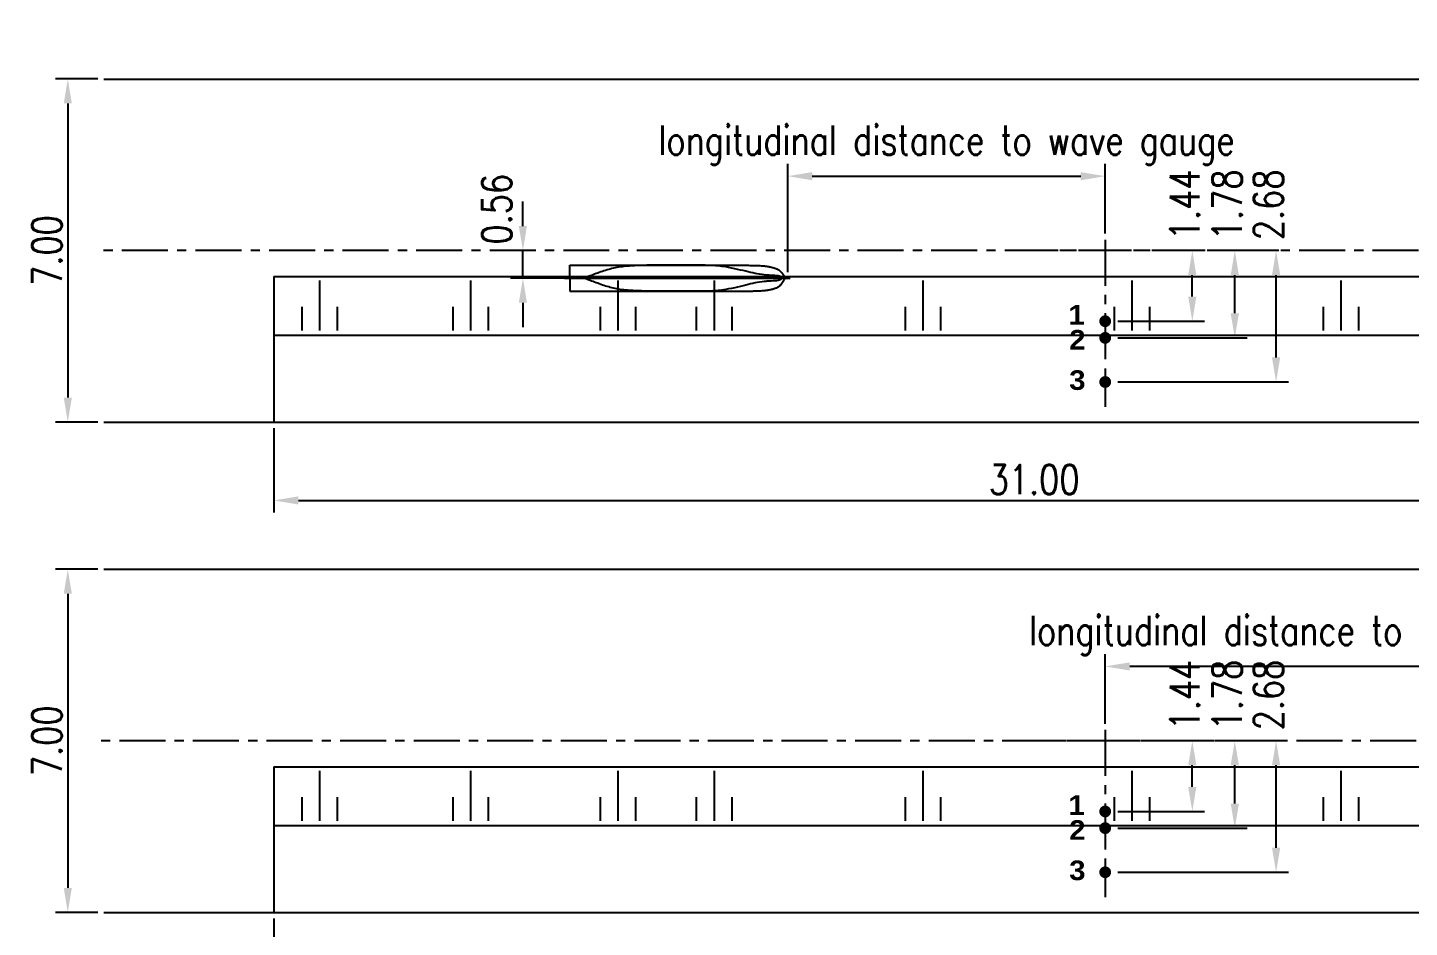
# Model space of a CAD drawing. Header units: feet. Extents: x -2770 to 993, y -1321 to 1674.
# Drawn here: x -1824 to -415, y 756 to 1674 of the extents above; entities that cross this region are included whole.
import ezdxf

# ---------------------------------------------------------------- set-up
doc = ezdxf.new("R2010")
doc.units = ezdxf.units.FT
doc.header["$LTSCALE"] = 37.5
doc.header["$MEASUREMENT"] = 0
doc.header["$PDMODE"] = 1
doc.linetypes.add('CENTER', pattern=[2, 1.25, -0.25, 0.25, -0.25])
doc.layers.get('Defpoints').update_dxf_attribs({"linetype": 'CONTINUOUS'})
for name, color, linetype in [('18VL', 1, 'CONTINUOUS'), ('25AS', 6, 'CENTER'), ('35VL', 8, 'CONTINUOUS'), ('ARSEER', 2, 'CONTINUOUS'), ('Center', 7, 'CONTINUOUS'), ('golvenmeters', 82, 'CONTINUOUS'), ('Knuckle_lines', 7, 'CONTINUOUS'), ('MAAT', 6, 'CONTINUOUS'), ('TEXT25', 6, 'CONTINUOUS'), ('waterlines', 7, 'CONTINUOUS')]:
    doc.layers.add(name, color=color, linetype=linetype)
doc.styles.add('ROMANS', font='romans', dxfattribs={"width": 0.8})
doc.styles.add('SANSSERIFBOLD', font='sasb____.pfb', dxfattribs={"width": 1.07, "height": 2.2})
doc.dimstyles.get("Standard").update_dxf_attribs({"dimtxt": 3, "dimasz": 2.5, "dimexe": 1.25, "dimexo": 0.625, "dimtad": 1, "dimdec": 4, "dimdsep": 46, "dimtxsty": 'ROMANS', "dimcen": 2.5, "dimclrd": 6, "dimclre": 6, "dimclrt": 8, "dimadec": 0, "dimazin": 0, "dimtfac": 0.833333, "dimtdec": 4, "dimtmove": 2, "dimatfit": 3, "dimfxl": 0, "dimtolj": 1, "dimtzin": 0, "dimarcsym": 0})

# ---------------------------------------------------------------- blocks, each defined once
blk = doc.blocks.new('*D26')
at = {"layer": 'Defpoints', "color": 0}
for p in [(-1745.9, 1621.6), (-1782.7, 1271.6), (-1745.9, 1271.6)]:
    blk.add_point(p, dxfattribs=at)
at = {"layer": 'MAAT', "color": 6, "lineweight": -2}
for p, q in [((-1752.2, 1621.6), (-1795.2, 1621.6)), ((-1782.7, 1596.6), (-1782.7, 1296.6)), ((-1752.2, 1271.6), (-1795.2, 1271.6))]:
    blk.add_line(p, q, dxfattribs=at)
at = {"layer": 'MAAT', "color": 6}
for points in [[(-1786.8, 1596.6), (-1778.5, 1596.6), (-1782.7, 1621.6)], [(-1786.8, 1296.6), (-1778.5, 1296.6), (-1782.7, 1271.6)]]:
    blk.add_solid(points, dxfattribs=at)
at = {"layer": 'MAAT', "color": 8, "insert": (-1803.9, 1446.6), "char_height": 30, "attachment_point": 5, "rotation": 90, "style": 'ROMANS'}
blk.add_mtext('\\A1;7.00', dxfattribs=at)
blk = doc.blocks.new('*D27')
at = {"layer": 'Defpoints', "color": 0}
for p in [(-22.6, 1359.9), (-1572.6, 1271.6), (-22.6, 1191.8)]:
    blk.add_point(p, dxfattribs=at)
at = {"layer": 'MAAT', "color": 6, "lineweight": -2}
for p, q in [((-22.6, 1353.6), (-22.6, 1179.3)), ((-1572.6, 1265.3), (-1572.6, 1179.3)), ((-1547.6, 1191.8), (-47.6, 1191.8))]:
    blk.add_line(p, q, dxfattribs=at)
at = {"layer": 'MAAT', "color": 6}
for points in [[(-1547.6, 1195.9), (-1547.6, 1187.6), (-1572.6, 1191.8)], [(-47.6, 1195.9), (-47.6, 1187.6), (-22.6, 1191.8)]]:
    blk.add_solid(points, dxfattribs=at)
at = {"layer": 'MAAT', "color": 8, "insert": (-797.6, 1213), "char_height": 30, "attachment_point": 5, "style": 'ROMANS'}
blk.add_mtext('\\A1;31.00', dxfattribs=at)
blk = doc.blocks.new('*D28')
at = {"layer": 'Defpoints', "color": 0}
for p in [(-1318.7, 1446.6), (-1318.7, 1446.6), (-1267.7, 1418.4)]:
    blk.add_point(p, dxfattribs=at)
at = {"layer": 'MAAT', "color": 6, "lineweight": -2}
for p, q in [((-1318.7, 1471.6), (-1318.7, 1496.6)), ((-1325, 1446.6), (-1331.2, 1446.6)), ((-1318.7, 1418.4), (-1318.7, 1446.6)), ((-1274, 1418.4), (-1331.2, 1418.4)), ((-1318.7, 1393.4), (-1318.7, 1368.4))]:
    blk.add_line(p, q, dxfattribs=at)
at = {"layer": 'MAAT', "color": 6}
for points in [[(-1322.9, 1471.6), (-1314.6, 1471.6), (-1318.7, 1446.6)], [(-1322.9, 1393.4), (-1314.6, 1393.4), (-1318.7, 1418.4)]]:
    blk.add_solid(points, dxfattribs=at)
at = {"layer": 'MAAT', "color": 8, "insert": (-1345.4, 1488.8), "char_height": 30, "attachment_point": 5, "rotation": 90, "style": 'ROMANS'}
blk.add_mtext('\\A1;0.56', dxfattribs=at)
blk = doc.blocks.new('*D29')
at = {"layer": 'Defpoints', "color": 0}
for p in [(-636.3, 1446.6), (-636.3, 1446.6), (-718.7, 1374.6)]:
    blk.add_point(p, dxfattribs=at)
at = {"layer": 'MAAT', "color": 6, "lineweight": -2}
for p, q in [((-642.6, 1446.6), (-648.8, 1446.6)), ((-636.3, 1399.6), (-636.3, 1421.6)), ((-712.4, 1374.6), (-623.8, 1374.6))]:
    blk.add_line(p, q, dxfattribs=at)
at = {"layer": 'MAAT', "color": 6}
for points in [[(-640.5, 1421.6), (-632.2, 1421.6), (-636.3, 1446.6)], [(-640.5, 1399.6), (-632.2, 1399.6), (-636.3, 1374.6)]]:
    blk.add_solid(points, dxfattribs=at)
at = {"layer": 'MAAT', "color": 8, "insert": (-644.1, 1493.3), "char_height": 30, "attachment_point": 5, "rotation": 90, "style": 'ROMANS'}
blk.add_mtext('\\A1;1.44', dxfattribs=at)
blk = doc.blocks.new('*D30')
at = {"layer": 'Defpoints', "color": 0}
for p in [(-593, 1446.6), (-593, 1446.6), (-718.7, 1357.6)]:
    blk.add_point(p, dxfattribs=at)
at = {"layer": 'MAAT', "color": 6, "lineweight": -2}
for p, q in [((-599.2, 1446.6), (-605.5, 1446.6)), ((-593, 1382.6), (-593, 1421.6)), ((-712.4, 1357.6), (-580.5, 1357.6))]:
    blk.add_line(p, q, dxfattribs=at)
at = {"layer": 'MAAT', "color": 6}
for points in [[(-597.2, 1421.6), (-588.8, 1421.6), (-593, 1446.6)], [(-597.2, 1382.6), (-588.8, 1382.6), (-593, 1357.6)]]:
    blk.add_solid(points, dxfattribs=at)
at = {"layer": 'MAAT', "color": 8, "insert": (-600.8, 1493.3), "char_height": 30, "attachment_point": 5, "rotation": 90, "style": 'ROMANS'}
blk.add_mtext('\\A1;1.78', dxfattribs=at)
blk = doc.blocks.new('*D31')
at = {"layer": 'Defpoints', "color": 0}
for p in [(-550.9, 1446.6), (-550.9, 1446.6), (-718.7, 1312.6)]:
    blk.add_point(p, dxfattribs=at)
at = {"layer": 'MAAT', "color": 6, "lineweight": -2}
for p, q in [((-557.2, 1446.6), (-563.4, 1446.6)), ((-550.9, 1337.6), (-550.9, 1421.6)), ((-712.4, 1312.6), (-538.4, 1312.6))]:
    blk.add_line(p, q, dxfattribs=at)
at = {"layer": 'MAAT', "color": 6}
for points in [[(-555.1, 1421.6), (-546.7, 1421.6), (-550.9, 1446.6)], [(-555.1, 1337.6), (-546.7, 1337.6), (-550.9, 1312.6)]]:
    blk.add_solid(points, dxfattribs=at)
at = {"layer": 'MAAT', "color": 8, "insert": (-558.7, 1493.3), "char_height": 30, "attachment_point": 5, "rotation": 90, "style": 'ROMANS'}
blk.add_mtext('\\A1;2.68', dxfattribs=at)
blk = doc.blocks.new('*D32')
at = {"layer": 'ARSEER', "color": 6, "lineweight": -2}
for p, q in [((-1048.7, 1424.7), (-1048.7, 1535)), ((-1023.7, 1522.5), (-750.1, 1522.5)), ((-725.1, 1463.9), (-725.1, 1535))]:
    blk.add_line(p, q, dxfattribs=at)
at = {"layer": 'ARSEER', "color": 6}
for points in [[(-1023.7, 1526.6), (-1023.7, 1518.3), (-1048.7, 1522.5)], [(-750.1, 1526.6), (-750.1, 1518.3), (-725.1, 1522.5)]]:
    blk.add_solid(points, dxfattribs=at)
at = {"layer": 'Defpoints', "color": 0}
for p in [(-725.1, 1522.5), (-725.1, 1457.7), (-1048.7, 1418.4)]:
    blk.add_point(p, dxfattribs=at)
at = {"layer": 'ARSEER', "color": 7, "insert": (-886.9, 1554.1), "char_height": 30, "attachment_point": 5, "style": 'ROMANS'}
blk.add_mtext('\\A1;longitudinal distance to wave gauge', dxfattribs=at)
blk = doc.blocks.new('*D33')
at = {"layer": 'Defpoints', "color": 0}
for p in [(-1745.9, 1121.6), (-1782.7, 771.6), (-1745.9, 771.6)]:
    blk.add_point(p, dxfattribs=at)
at = {"layer": 'MAAT', "color": 6, "lineweight": -2}
for p, q in [((-1752.2, 1121.6), (-1795.2, 1121.6)), ((-1782.7, 1096.6), (-1782.7, 796.6)), ((-1752.2, 771.6), (-1795.2, 771.6))]:
    blk.add_line(p, q, dxfattribs=at)
at = {"layer": 'MAAT', "color": 6}
for points in [[(-1786.8, 1096.6), (-1778.5, 1096.6), (-1782.7, 1121.6)], [(-1786.8, 796.6), (-1778.5, 796.6), (-1782.7, 771.6)]]:
    blk.add_solid(points, dxfattribs=at)
at = {"layer": 'MAAT', "color": 8, "insert": (-1803.9, 946.6), "char_height": 30, "attachment_point": 5, "rotation": 90, "style": 'ROMANS'}
blk.add_mtext('\\A1;7.00', dxfattribs=at)
blk = doc.blocks.new('*D34')
at = {"layer": 'Defpoints', "color": 0}
for p in [(-22.6, 859.9), (-1572.6, 771.6), (-22.6, 691.8)]:
    blk.add_point(p, dxfattribs=at)
at = {"layer": 'MAAT', "color": 6, "lineweight": -2}
for p, q in [((-22.6, 853.6), (-22.6, 679.3)), ((-1572.6, 765.3), (-1572.6, 679.3)), ((-1547.6, 691.8), (-47.6, 691.8))]:
    blk.add_line(p, q, dxfattribs=at)
at = {"layer": 'MAAT', "color": 6}
for points in [[(-1547.6, 695.9), (-1547.6, 687.6), (-1572.6, 691.8)], [(-47.6, 695.9), (-47.6, 687.6), (-22.6, 691.8)]]:
    blk.add_solid(points, dxfattribs=at)
at = {"layer": 'MAAT', "color": 8, "insert": (-797.6, 713), "char_height": 30, "attachment_point": 5, "style": 'ROMANS'}
blk.add_mtext('\\A1;31.00', dxfattribs=at)
blk = doc.blocks.new('*D36')
at = {"layer": 'Defpoints', "color": 0}
for p in [(-636.3, 946.6), (-636.3, 946.6), (-718.7, 874.6)]:
    blk.add_point(p, dxfattribs=at)
at = {"layer": 'MAAT', "color": 6, "lineweight": -2}
for p, q in [((-642.6, 946.6), (-648.8, 946.6)), ((-636.3, 899.6), (-636.3, 921.6)), ((-712.4, 874.6), (-623.8, 874.6))]:
    blk.add_line(p, q, dxfattribs=at)
at = {"layer": 'MAAT', "color": 6}
for points in [[(-640.5, 921.6), (-632.2, 921.6), (-636.3, 946.6)], [(-640.5, 899.6), (-632.2, 899.6), (-636.3, 874.6)]]:
    blk.add_solid(points, dxfattribs=at)
at = {"layer": 'MAAT', "color": 8, "insert": (-644.1, 993.3), "char_height": 30, "attachment_point": 5, "rotation": 90, "style": 'ROMANS'}
blk.add_mtext('\\A1;1.44', dxfattribs=at)
blk = doc.blocks.new('*D37')
at = {"layer": 'Defpoints', "color": 0}
for p in [(-593, 946.6), (-593, 946.6), (-718.7, 857.6)]:
    blk.add_point(p, dxfattribs=at)
at = {"layer": 'MAAT', "color": 6, "lineweight": -2}
for p, q in [((-599.2, 946.6), (-605.5, 946.6)), ((-593, 882.6), (-593, 921.6)), ((-712.4, 857.6), (-580.5, 857.6))]:
    blk.add_line(p, q, dxfattribs=at)
at = {"layer": 'MAAT', "color": 6}
for points in [[(-597.2, 921.6), (-588.8, 921.6), (-593, 946.6)], [(-597.2, 882.6), (-588.8, 882.6), (-593, 857.6)]]:
    blk.add_solid(points, dxfattribs=at)
at = {"layer": 'MAAT', "color": 8, "insert": (-600.8, 993.3), "char_height": 30, "attachment_point": 5, "rotation": 90, "style": 'ROMANS'}
blk.add_mtext('\\A1;1.78', dxfattribs=at)
blk = doc.blocks.new('*D38')
at = {"layer": 'Defpoints', "color": 0}
for p in [(-550.9, 946.6), (-550.9, 946.6), (-718.7, 812.6)]:
    blk.add_point(p, dxfattribs=at)
at = {"layer": 'MAAT', "color": 6, "lineweight": -2}
for p, q in [((-557.2, 946.6), (-563.4, 946.6)), ((-550.9, 837.6), (-550.9, 921.6)), ((-712.4, 812.6), (-538.4, 812.6))]:
    blk.add_line(p, q, dxfattribs=at)
at = {"layer": 'MAAT', "color": 6}
for points in [[(-555.1, 921.6), (-546.7, 921.6), (-550.9, 946.6)], [(-555.1, 837.6), (-546.7, 837.6), (-550.9, 812.6)]]:
    blk.add_solid(points, dxfattribs=at)
at = {"layer": 'MAAT', "color": 8, "insert": (-558.7, 993.3), "char_height": 30, "attachment_point": 5, "rotation": 90, "style": 'ROMANS'}
blk.add_mtext('\\A1;2.68', dxfattribs=at)
blk = doc.blocks.new('*D39')
at = {"layer": 'ARSEER', "color": 6, "lineweight": -2}
for p, q in [((-725.1, 963.9), (-725.1, 1035)), ((-293.1, 926.3), (-293.1, 1035)), ((-318.1, 1022.5), (-700.1, 1022.5))]:
    blk.add_line(p, q, dxfattribs=at)
at = {"layer": 'ARSEER', "color": 6}
for points in [[(-700.1, 1026.6), (-700.1, 1018.3), (-725.1, 1022.5)], [(-318.1, 1026.6), (-318.1, 1018.3), (-293.1, 1022.5)]]:
    blk.add_solid(points, dxfattribs=at)
at = {"layer": 'Defpoints', "color": 0}
for p in [(-725.1, 1022.5), (-725.1, 957.7), (-293.1, 920.1)]:
    blk.add_point(p, dxfattribs=at)
at = {"layer": 'ARSEER', "color": 7, "insert": (-509.1, 1054.1), "char_height": 30, "attachment_point": 5, "style": 'ROMANS'}
blk.add_mtext('\\A1;longitudinal distance to wave gauge', dxfattribs=at)

msp = doc.modelspace()

# ---------------------------------------------------------------- linework, layer by layer
at = {"layer": '18VL'}
for p, q in [((-1525.7668, 1364.9099), (-1525.7668, 1415.9841)), ((-1371.941, 1364.9099), (-1371.941, 1415.9841)), ((-1221.7023, 1364.9099), (-1221.7023, 1415.9841)), ((-1123.5746, 1364.9099), (-1123.5746, 1415.9841)), ((-910.6066, 1364.9099), (-910.6066, 1415.9841)), ((-697.6385, 1364.9099), (-697.6385, 1415.9841)), ((-484.6704, 1364.9099), (-484.6704, 1415.9841)), ((-1543.7792, 1364.9099), (-1543.7792, 1389.1378)), ((-1507.7544, 1364.9099), (-1507.7544, 1389.1378)), ((-1389.9534, 1364.9099), (-1389.9534, 1389.1378)), ((-1353.9286, 1364.9099), (-1353.9286, 1389.1378)), ((-1239.7147, 1364.9099), (-1239.7147, 1389.1378)), ((-1203.6899, 1364.9099), (-1203.6899, 1389.1378)), ((-1141.587, 1364.9099), (-1141.587, 1389.1378)), ((-1105.5622, 1364.9099), (-1105.5622, 1389.1378)), ((-928.619, 1364.9099), (-928.619, 1389.1378)), ((-892.5942, 1364.9099), (-892.5942, 1389.1378)), ((-715.6509, 1364.9099), (-715.6509, 1389.1378)), ((-679.6261, 1364.9099), (-679.6261, 1389.1378)), ((-502.6828, 1364.9099), (-502.6828, 1389.1378)), ((-466.658, 1364.9099), (-466.658, 1389.1378)), ((-1525.7668, 864.9099), (-1525.7668, 915.9841)), ((-1371.941, 864.9099), (-1371.941, 915.9841)), ((-1221.7023, 864.9099), (-1221.7023, 915.9841)), ((-1123.5746, 864.9099), (-1123.5746, 915.9841)), ((-910.6066, 864.9099), (-910.6066, 915.9841)), ((-697.6385, 864.9099), (-697.6385, 915.9841)), ((-484.6704, 864.9099), (-484.6704, 915.9841)), ((-1543.7792, 864.9099), (-1543.7792, 889.1378)), ((-1507.7544, 864.9099), (-1507.7544, 889.1378)), ((-1389.9534, 864.9099), (-1389.9534, 889.1378)), ((-1353.9286, 864.9099), (-1353.9286, 889.1378)), ((-1239.7147, 864.9099), (-1239.7147, 889.1378)), ((-1203.6899, 864.9099), (-1203.6899, 889.1378)), ((-1141.587, 864.9099), (-1141.587, 889.1378)), ((-1105.5622, 864.9099), (-1105.5622, 889.1378)), ((-928.619, 864.9099), (-928.619, 889.1378)), ((-892.5942, 864.9099), (-892.5942, 889.1378)), ((-715.6509, 864.9099), (-715.6509, 889.1378)), ((-679.6261, 864.9099), (-679.6261, 889.1378)), ((-502.6828, 864.9099), (-502.6828, 889.1378)), ((-466.658, 864.9099), (-466.658, 889.1378))]:
    msp.add_line(p, q, dxfattribs=at)
at = {"layer": '25AS'}
for p, q in [((-725.1385, 1457.6659), (-725.1385, 1287.086)), ((194.384, 1446.5502), (-1750.2206, 1446.5502)), ((-548.197, 1446.5502), (-803.9739, 1446.5502)), ((-33.165, 946.5502), (-1750.2206, 946.5502)), ((-548.197, 946.5502), (-803.9739, 946.5502)), ((-725.1385, 957.6659), (-725.1385, 787.086))]:
    msp.add_line(p, q, dxfattribs=at)
at = {"layer": '35VL'}
for p, q in [((-1745.936, 1621.5502), (198.7045, 1621.5502)), ((-1572.6385, 1420.0502), (194.384, 1420.0502)), ((-1572.6385, 1420.0502), (-1572.6385, 1271.5502)), ((-22.6385, 1359.8502), (-1572.6385, 1359.8502)), ((-1745.936, 1271.5502), (193.8917, 1271.5502)), ((-1745.936, 1121.5502), (198.7045, 1121.5502)), ((-1572.6385, 920.0502), (-33.165, 920.0502)), ((-1572.6385, 920.0502), (-1572.6385, 771.5502)), ((-22.6385, 859.8502), (-1572.6385, 859.8502)), ((-1745.936, 771.5502), (193.8917, 771.5502))]:
    msp.add_line(p, q, dxfattribs=at)
at = {"layer": 'Center', "color": 4}
msp.add_line((-1276.3424, 1418.4152), (-1046.3962, 1418.4152), dxfattribs=at)
at = {"layer": 'golvenmeters', "linetype": 'ByBlock', "const_width": 6}
for points in [[(-722.1385, 1374.5502, 1), (-728.1385, 1374.5502, 1)], [(-722.1385, 1357.5502, 1), (-728.1385, 1357.5502, 1)], [(-722.1385, 1312.5502, 1), (-728.1385, 1312.5502, 1)], [(-722.1385, 874.5502, 1), (-728.1385, 874.5502, 1)], [(-722.1385, 857.5502, 1), (-728.1385, 857.5502, 1)], [(-722.1385, 812.5502, 1), (-728.1385, 812.5502, 1)]]:
    msp.add_lwpolyline(points, format="xyb", close=True, dxfattribs=at)
at = {"layer": 'Knuckle_lines'}
for points in [[(-1270.8675, 1431.6102), (-1270.7125, 1431.6102), (-1270.5275, 1431.6152), (-1270.2675, 1431.6152), (-1269.9375, 1431.6152), (-1269.5425, 1431.6152), (-1269.1125, 1431.6202), (-1268.6725, 1431.6202), (-1268.2325, 1431.6202), (-1267.7925, 1431.6252), (-1267.3525, 1431.6252), (-1266.9125, 1431.6252), (-1266.4725, 1431.6302), (-1266.0325, 1431.6302), (-1265.5925, 1431.6302), (-1265.1525, 1431.6302), (-1264.7125, 1431.6302), (-1264.2725, 1431.6352), (-1263.8375, 1431.6352), (-1263.3975, 1431.6352), (-1262.9575, 1431.6352), (-1262.5175, 1431.6352), (-1262.0775, 1431.6352), (-1261.6375, 1431.6402), (-1261.1975, 1431.6402), (-1260.7575, 1431.6402), (-1260.3175, 1431.6402), (-1259.8775, 1431.6402), (-1259.4375, 1431.6402), (-1258.9975, 1431.6402), (-1258.5575, 1431.6402), (-1258.1275, 1431.6452), (-1257.7275, 1431.6452), (-1257.3975, 1431.6452), (-1257.1425, 1431.6452), (-1256.9525, 1431.6452), (-1160.28, 1431.6502)], [(-1270.8675, 1418.4152), (-1270.8675, 1418.8302), (-1270.8675, 1419.3452), (-1270.8675, 1420.0402), (-1270.8675, 1420.9302), (-1270.8675, 1421.9852), (-1270.8675, 1423.0852), (-1270.8675, 1424.0902), (-1270.8675, 1424.9852), (-1270.8675, 1425.7602), (-1270.8675, 1426.4052), (-1270.8675, 1426.9102), (-1270.8675, 1427.3052), (-1270.8675, 1427.6252), (-1270.8675, 1427.8852), (-1270.8675, 1428.0802), (-1270.8675, 1428.2352), (-1270.8675, 1428.3702), (-1270.8675, 1428.4902), (-1270.8675, 1428.6102), (-1270.8675, 1428.7252), (-1270.8675, 1428.8452), (-1270.8675, 1428.9602), (-1270.8675, 1429.0752), (-1270.8675, 1429.1902), (-1270.8675, 1429.3052), (-1270.8675, 1429.4202), (-1270.8675, 1429.5302), (-1270.8675, 1429.6452), (-1270.8675, 1429.7552), (-1270.8675, 1429.8602), (-1270.8675, 1429.9652), (-1270.8675, 1430.0652), (-1270.8675, 1430.1602), (-1270.8675, 1430.2452), (-1270.8675, 1430.3252), (-1270.8675, 1430.3952), (-1270.8675, 1430.4602), (-1270.8675, 1430.5252), (-1270.8675, 1430.5852), (-1270.8675, 1430.6452), (-1270.8675, 1430.7002), (-1270.8675, 1430.7552), (-1270.8675, 1430.8102), (-1270.8675, 1430.8602), (-1270.8675, 1430.9152), (-1270.8675, 1430.9652), (-1270.8675, 1431.0102), (-1270.8675, 1431.0702), (-1270.8675, 1431.1452), (-1270.8675, 1431.2352), (-1270.8675, 1431.3252), (-1270.8675, 1431.4102), (-1270.8675, 1431.4852), (-1270.8675, 1431.5402), (-1270.8675, 1431.5752), (-1270.8675, 1431.5952), (-1270.8675, 1431.6052), (-1270.8675, 1431.6102)], [(-1163.0225, 1431.6502), (-1162.1325, 1431.6502), (-1161.0275, 1431.6502), (-1159.5325, 1431.6502), (-1157.6075, 1431.6502), (-1155.2875, 1431.6502), (-1152.7575, 1431.6502), (-1150.1975, 1431.6502), (-1147.6325, 1431.6502), (-1145.0675, 1431.6502), (-1142.5025, 1431.6502), (-1139.9425, 1431.6502), (-1137.3775, 1431.6502), (-1134.8175, 1431.6502), (-1132.2525, 1431.6502), (-1129.6875, 1431.6502), (-1127.1225, 1431.6502), (-1124.5575, 1431.6502), (-1121.9925, 1431.6502), (-1119.4275, 1431.6502), (-1116.8625, 1431.6502), (-1114.3025, 1431.6502), (-1111.7375, 1431.6502), (-1109.1725, 1431.6502), (-1106.6075, 1431.6502), (-1104.0425, 1431.6502), (-1101.4825, 1431.6502), (-1098.9375, 1431.6452), (-1096.4925, 1431.6302), (-1094.2525, 1431.6152), (-1092.2225, 1431.5902), (-1090.4025, 1431.5702), (-1088.8025, 1431.5452), (-1087.3925, 1431.5252), (-1086.0925, 1431.5002), (-1084.8125, 1431.4802), (-1083.5275, 1431.4552), (-1082.2475, 1431.4302), (-1080.9625, 1431.4002), (-1079.6825, 1431.3652), (-1078.3975, 1431.3202), (-1077.1175, 1431.2602), (-1075.8375, 1431.1852), (-1074.5675, 1431.0952), (-1073.4125, 1430.9952), (-1072.4475, 1430.9002), (-1071.7025, 1430.8152), (-1071.1525, 1430.7502), (-1070.7075, 1430.6902)], [(-1070.7075, 1430.6902), (-1070.4825, 1430.6602), (-1070.2025, 1430.6252), (-1069.8275, 1430.5702), (-1069.3425, 1430.5002), (-1068.7725, 1430.4052), (-1068.1325, 1430.2952), (-1067.4675, 1430.1702), (-1066.8725, 1430.0502), (-1066.3975, 1429.9502), (-1065.8825, 1429.8302), (-1065.1825, 1429.6552), (-1064.4225, 1429.4602), (-1063.7575, 1429.2752), (-1063.1575, 1429.1002), (-1062.5575, 1428.9152), (-1061.9575, 1428.7252), (-1061.3625, 1428.5202), (-1060.7725, 1428.3102), (-1060.1875, 1428.0802), (-1059.6075, 1427.8352), (-1059.0425, 1427.5602), (-1058.4975, 1427.2552), (-1057.9725, 1426.9102), (-1057.4625, 1426.5402), (-1056.9775, 1426.1452), (-1056.5025, 1425.7252), (-1056.0525, 1425.2902), (-1055.6275, 1424.8352), (-1055.2225, 1424.3552), (-1054.8325, 1423.8602), (-1054.4475, 1423.3652), (-1054.0725, 1422.8652), (-1053.7025, 1422.3552), (-1053.3525, 1421.8352), (-1053.0125, 1421.3052), (-1052.6925, 1420.7602), (-1052.4025, 1420.2152), (-1052.1675, 1419.7052), (-1052.0025, 1419.2602), (-1051.9125, 1418.9002), (-1051.8775, 1418.6302), (-1051.8725, 1418.4152)], [(-1270.8675, 1418.4152), (-1270.8675, 1418.0002), (-1270.8675, 1417.4852), (-1270.8675, 1416.7902), (-1270.8675, 1415.9002), (-1270.8675, 1414.8452), (-1270.8675, 1413.7452), (-1270.8675, 1412.7402), (-1270.8675, 1411.8452), (-1270.8675, 1411.0702), (-1270.8675, 1410.4252), (-1270.8675, 1409.9202), (-1270.8675, 1409.5252), (-1270.8675, 1409.2052), (-1270.8675, 1408.9452), (-1270.8675, 1408.7502), (-1270.8675, 1408.5952), (-1270.8675, 1408.4602), (-1270.8675, 1408.3402), (-1270.8675, 1408.2202), (-1270.8675, 1408.1052), (-1270.8675, 1407.9852), (-1270.8675, 1407.8702), (-1270.8675, 1407.7552), (-1270.8675, 1407.6402), (-1270.8675, 1407.5252), (-1270.8675, 1407.4102), (-1270.8675, 1407.3002), (-1270.8675, 1407.1852), (-1270.8675, 1407.0752), (-1270.8675, 1406.9702), (-1270.8675, 1406.8652), (-1270.8675, 1406.7652), (-1270.8675, 1406.6702), (-1270.8675, 1406.5852), (-1270.8675, 1406.5052), (-1270.8675, 1406.4352), (-1270.8675, 1406.3702), (-1270.8675, 1406.3052), (-1270.8675, 1406.2452), (-1270.8675, 1406.1852), (-1270.8675, 1406.1302), (-1270.8675, 1406.0752), (-1270.8675, 1406.0202), (-1270.8675, 1405.9702), (-1270.8675, 1405.9152), (-1270.8675, 1405.8652), (-1270.8675, 1405.8202), (-1270.8675, 1405.7602), (-1270.8675, 1405.6852), (-1270.8675, 1405.5952), (-1270.8675, 1405.5052), (-1270.8675, 1405.4202), (-1270.8675, 1405.3452), (-1270.8675, 1405.2902), (-1270.8675, 1405.2552), (-1270.8675, 1405.2352), (-1270.8675, 1405.2252), (-1270.8675, 1405.2202)], [(-1070.7075, 1406.1402), (-1070.4825, 1406.1702), (-1070.2025, 1406.2052), (-1069.8275, 1406.2602), (-1069.3425, 1406.3302), (-1068.7725, 1406.4252), (-1068.1325, 1406.5352), (-1067.4675, 1406.6602), (-1066.8725, 1406.7802), (-1066.3975, 1406.8802), (-1065.8825, 1407.0002), (-1065.1825, 1407.1752), (-1064.4225, 1407.3702), (-1063.7575, 1407.5552), (-1063.1575, 1407.7302), (-1062.5575, 1407.9152), (-1061.9575, 1408.1052), (-1061.3625, 1408.3102), (-1060.7725, 1408.5202), (-1060.1875, 1408.7502), (-1059.6075, 1408.9952), (-1059.0425, 1409.2702), (-1058.4975, 1409.5752), (-1057.9725, 1409.9202), (-1057.4625, 1410.2902), (-1056.9775, 1410.6852), (-1056.5025, 1411.1052), (-1056.0525, 1411.5402), (-1055.6275, 1411.9952), (-1055.2225, 1412.4752), (-1054.8325, 1412.9702), (-1054.4475, 1413.4652), (-1054.0725, 1413.9652), (-1053.7025, 1414.4752), (-1053.3525, 1414.9952), (-1053.0125, 1415.5252), (-1052.6925, 1416.0702), (-1052.4025, 1416.6152), (-1052.1675, 1417.1252), (-1052.0025, 1417.5702), (-1051.9125, 1417.9302), (-1051.8775, 1418.2002), (-1051.8725, 1418.4152)], [(-1270.8675, 1405.2202), (-1270.7125, 1405.2202), (-1270.5275, 1405.2152), (-1270.2675, 1405.2152), (-1269.9375, 1405.2152), (-1269.5425, 1405.2152), (-1269.1125, 1405.2102), (-1268.6725, 1405.2102), (-1268.2325, 1405.2102), (-1267.7925, 1405.2052), (-1267.3525, 1405.2052), (-1266.9125, 1405.2052), (-1266.4725, 1405.2002), (-1266.0325, 1405.2002), (-1265.5925, 1405.2002), (-1265.1525, 1405.2002), (-1264.7125, 1405.2002), (-1264.2725, 1405.1952), (-1263.8375, 1405.1952), (-1263.3975, 1405.1952), (-1262.9575, 1405.1952), (-1262.5175, 1405.1952), (-1262.0775, 1405.1952), (-1261.6375, 1405.1902), (-1261.1975, 1405.1902), (-1260.7575, 1405.1902), (-1260.3175, 1405.1902), (-1259.8775, 1405.1902), (-1259.4375, 1405.1902), (-1258.9975, 1405.1902), (-1258.5575, 1405.1902), (-1258.1275, 1405.1852), (-1257.7275, 1405.1852), (-1257.3975, 1405.1852), (-1257.1425, 1405.1852), (-1256.9525, 1405.1852), (-1160.28, 1405.1802)], [(-1163.0225, 1405.1802), (-1162.1325, 1405.1802), (-1161.0275, 1405.1802), (-1159.5325, 1405.1802), (-1157.6075, 1405.1802), (-1155.2875, 1405.1802), (-1152.7575, 1405.1802), (-1150.1975, 1405.1802), (-1147.6325, 1405.1802), (-1145.0675, 1405.1802), (-1142.5025, 1405.1802), (-1139.9425, 1405.1802), (-1137.3775, 1405.1802), (-1134.8175, 1405.1802), (-1132.2525, 1405.1802), (-1129.6875, 1405.1802), (-1127.1225, 1405.1802), (-1124.5575, 1405.1802), (-1121.9925, 1405.1802), (-1119.4275, 1405.1802), (-1116.8625, 1405.1802), (-1114.3025, 1405.1802), (-1111.7375, 1405.1802), (-1109.1725, 1405.1802), (-1106.6075, 1405.1802), (-1104.0425, 1405.1802), (-1101.4825, 1405.1802), (-1098.9375, 1405.1852), (-1096.4925, 1405.2002), (-1094.2525, 1405.2152), (-1092.2225, 1405.2402), (-1090.4025, 1405.2602), (-1088.8025, 1405.2852), (-1087.3925, 1405.3052), (-1086.0925, 1405.3302), (-1084.8125, 1405.3502), (-1083.5275, 1405.3752), (-1082.2475, 1405.4002), (-1080.9625, 1405.4302), (-1079.6825, 1405.4652), (-1078.3975, 1405.5102), (-1077.1175, 1405.5702), (-1075.8375, 1405.6452), (-1074.5675, 1405.7352), (-1073.4125, 1405.8352), (-1072.4475, 1405.9302), (-1071.7025, 1406.0152), (-1071.1525, 1406.0802), (-1070.7075, 1406.1402)]]:
    msp.add_lwpolyline(points, dxfattribs=at)
at = {"layer": 'waterlines'}
for points in [[(-1055.0125, 1418.4152), (-1055.1275, 1419.1752), (-1055.7125, 1419.8002), (-1056.5125, 1420.1802), (-1057.3425, 1420.4802), (-1058.5325, 1420.7852), (-1060.1975, 1420.9802), (-1061.9525, 1421.0852), (-1063.7075, 1421.1802), (-1065.7875, 1421.2902), (-1067.8325, 1421.4102), (-1069.7025, 1421.5452), (-1070.7075, 1421.6252), (-1070.8875, 1421.6402), (-1072.7225, 1421.8152), (-1074.9525, 1422.0752), (-1077.4925, 1422.4352), (-1079.8625, 1422.8302), (-1082.0525, 1423.2502), (-1084.4875, 1423.7602), (-1086.8375, 1424.2902), (-1089.0875, 1424.8302), (-1091.5625, 1425.4502), (-1094.1925, 1426.1052), (-1096.8925, 1426.7502), (-1099.8525, 1427.4252), (-1102.8325, 1428.0902), (-1106.0725, 1428.7752), (-1109.1975, 1429.3902), (-1111.9375, 1429.8702), (-1115.8125, 1430.4502), (-1119.6225, 1430.8952), (-1122.3275, 1431.1402), (-1125.1675, 1431.3352), (-1129.1175, 1431.5202), (-1132.9975, 1431.6252), (-1136.2475, 1431.6702), (-1139.5775, 1431.6752), (-1143.0275, 1431.6452), (-1146.2925, 1431.6202), (-1150.2025, 1431.6402), (-1153.3775, 1431.6502), (-1157.1025, 1431.6102), (-1160.3925, 1431.6102), (-1162.9075, 1431.6502), (-1163.0225, 1431.6502), (-1164.8025, 1431.6502), (-1167.3325, 1431.6502), (-1169.7425, 1431.6502), (-1170.9925, 1431.6502), (-1171.3225, 1431.6502), (-1172.8925, 1431.6502), (-1174.7125, 1431.6502), (-1176.5325, 1431.6502), (-1178.3525, 1431.6502), (-1180.1775, 1431.6502), (-1181.9925, 1431.6452), (-1183.6675, 1431.6402), (-1185.4825, 1431.6352), (-1187.3025, 1431.6252), (-1189.1275, 1431.6102), (-1190.9575, 1431.5902), (-1192.5375, 1431.5652), (-1194.3575, 1431.5352), (-1196.1775, 1431.4952), (-1197.7675, 1431.4552), (-1199.5975, 1431.4052), (-1201.4175, 1431.3402), (-1203.0875, 1431.2752), (-1204.8975, 1431.1902), (-1206.7175, 1431.0902), (-1208.5375, 1430.9852), (-1210.3575, 1430.8602), (-1212.1775, 1430.7202), (-1213.9925, 1430.5602), (-1215.8125, 1430.3752), (-1217.6275, 1430.1552), (-1219.4425, 1429.9102), (-1221.2525, 1429.6302), (-1222.8225, 1429.3602), (-1224.6475, 1428.9952), (-1226.2925, 1428.6302), (-1228.1125, 1428.1952), (-1229.6825, 1427.7902), (-1231.2175, 1427.3752), (-1232.8775, 1426.9002), (-1234.5575, 1426.3852), (-1236.1425, 1425.8752), (-1237.7075, 1425.3502), (-1239.2575, 1424.8052), (-1240.8125, 1424.2502), (-1242.4625, 1423.6452), (-1244.0375, 1423.0652), (-1245.6275, 1422.4802), (-1247.2075, 1421.8852), (-1248.7775, 1421.3052), (-1250.1725, 1420.8252), (-1250.9975, 1420.4802), (-1251.1575, 1420.4102), (-1252.2775, 1419.9902), (-1253.4775, 1419.5402), (-1254.5825, 1419.1252), (-1255.6875, 1418.7102), (-1256.5175, 1418.4152)], [(-1055.0125, 1418.4152), (-1055.1275, 1417.6552), (-1055.7125, 1417.0302), (-1056.5125, 1416.6502), (-1057.3425, 1416.3502), (-1058.5325, 1416.0452), (-1060.1975, 1415.8502), (-1061.9525, 1415.7452), (-1063.7075, 1415.6502), (-1065.7875, 1415.5402), (-1067.8325, 1415.4202), (-1069.7025, 1415.2852), (-1070.7075, 1415.2052), (-1070.8875, 1415.1902), (-1072.7225, 1415.0152), (-1074.9525, 1414.7552), (-1077.4925, 1414.3952), (-1079.8625, 1414.0002), (-1082.0525, 1413.5802), (-1084.4875, 1413.0702), (-1086.8375, 1412.5402), (-1089.0875, 1412.0002), (-1091.5625, 1411.3802), (-1094.1925, 1410.7252), (-1096.8925, 1410.0802), (-1099.8525, 1409.4052), (-1102.8325, 1408.7402), (-1106.0725, 1408.0552), (-1109.1975, 1407.4402), (-1111.9375, 1406.9602), (-1115.8125, 1406.3802), (-1119.6225, 1405.9352), (-1122.3275, 1405.6902), (-1125.1675, 1405.4952), (-1129.1175, 1405.3102), (-1132.9975, 1405.2052), (-1136.2475, 1405.1602), (-1139.5775, 1405.1552), (-1143.0275, 1405.1852), (-1146.2925, 1405.2102), (-1150.2025, 1405.1902), (-1153.3775, 1405.1802), (-1157.1025, 1405.2202), (-1160.3925, 1405.2202), (-1162.9075, 1405.1802), (-1163.0225, 1405.1802), (-1164.8025, 1405.1802), (-1167.3325, 1405.1802), (-1169.7425, 1405.1802), (-1170.9925, 1405.1802), (-1171.3225, 1405.1802), (-1172.8925, 1405.1802), (-1174.7125, 1405.1802), (-1176.5325, 1405.1802), (-1178.3525, 1405.1802), (-1180.1775, 1405.1802), (-1181.9925, 1405.1852), (-1183.6675, 1405.1902), (-1185.4825, 1405.1952), (-1187.3025, 1405.2052), (-1189.1275, 1405.2202), (-1190.9575, 1405.2402), (-1192.5375, 1405.2652), (-1194.3575, 1405.2952), (-1196.1775, 1405.3352), (-1197.7675, 1405.3752), (-1199.5975, 1405.4252), (-1201.4175, 1405.4902), (-1203.0875, 1405.5552), (-1204.8975, 1405.6402), (-1206.7175, 1405.7402), (-1208.5375, 1405.8452), (-1210.3575, 1405.9702), (-1212.1775, 1406.1102), (-1213.9925, 1406.2702), (-1215.8125, 1406.4552), (-1217.6275, 1406.6752), (-1219.4425, 1406.9202), (-1221.2525, 1407.2002), (-1222.8225, 1407.4702), (-1224.6475, 1407.8352), (-1226.2925, 1408.2002), (-1228.1125, 1408.6352), (-1229.6825, 1409.0402), (-1231.2175, 1409.4552), (-1232.8775, 1409.9302), (-1234.5575, 1410.4452), (-1236.1425, 1410.9552), (-1237.7075, 1411.4802), (-1239.2575, 1412.0252), (-1240.8125, 1412.5802), (-1242.4625, 1413.1852), (-1244.0375, 1413.7652), (-1245.6275, 1414.3502), (-1247.2075, 1414.9452), (-1248.7775, 1415.5252), (-1250.1725, 1416.0052), (-1250.9975, 1416.3502), (-1251.1575, 1416.4202), (-1252.2775, 1416.8402), (-1253.4775, 1417.2902), (-1254.5825, 1417.7052), (-1255.6875, 1418.1202), (-1256.5175, 1418.4152)]]:
    msp.add_lwpolyline(points, dxfattribs=at)

# ---------------------------------------------------------------- texts
at = {"layer": 'TEXT25', "style": 'SANSSERIFBOLD', "width": 1.07}
for s, p in [('1', (-762.5487, 1371.0687)), ('2', (-761.8048, 1345.6431)), ('3', (-761.8048, 1304.5368)), ('1', (-762.5487, 871.0687)), ('2', (-761.8048, 845.6431)), ('3', (-761.8048, 804.5368))]:
    msp.add_text(s, height=20, dxfattribs=at).set_placement(p)

# ---------------------------------------------------------------- dimensions: what is measured, and where the dimension line sits
at = {"layer": 'ARSEER', "color": 7}
for base, p1, p2, picture, middle in [((-725.1385, 1522.4793), (-1048.7462, 1418.4152), (-725.1385, 1457.6659), '*D32', (-886.9423, 1554.102)), ((-725.1385, 1022.4793), (-293.1159, 920.0502), (-725.1385, 957.6659), '*D39', (-509.1272, 1054.102))]:
    dim = msp.add_linear_dim(base=base, p1=p1, p2=p2, text='longitudinal distance to wave gauge', dimstyle='Standard', override={"dimscale": 10, "dimdec": 2, "dimlfac": 0.02, "dimzin": 0, "dimclrt": 7}, dxfattribs=at)
    dim.commit()
    dim.dimension.update_dxf_attribs({"geometry": picture, "text_midpoint": middle, "dimtype": 160})
at = {"layer": 'MAAT'}
for base, p1, p2, picture, middle in [((-1782.6707, 1271.5502), (-1745.936, 1621.5502), (-1745.936, 1271.5502), '*D26', (-1803.9207, 1446.5502)), ((-1782.6707, 771.5502), (-1745.936, 1121.5502), (-1745.936, 771.5502), '*D33', (-1803.9207, 946.5502))]:
    dim = msp.add_linear_dim(base=base, p1=p1, p2=p2, angle=270, dimstyle='Standard', override={"dimscale": 10, "dimdec": 2, "dimlfac": 0.02, "dimzin": 0}, dxfattribs=at)
    dim.commit()
    dim.dimension.update_dxf_attribs({"geometry": picture, "text_midpoint": middle})
for base, p1, p2, picture, middle in [((-1318.7172, 1446.5502), (-1267.7425, 1418.4152), (-1318.7172, 1446.5502), '*D28', (-1345.4209, 1488.7904)), ((-636.3474, 1446.5502), (-718.6664, 1374.5502), (-636.3474, 1446.5502), '*D29', (-644.1139, 1493.3191)), ((-592.9845, 1446.5502), (-718.6664, 1357.5502), (-592.9845, 1446.5502), '*D30', (-600.751, 1493.3191)), ((-550.9161, 1446.5502), (-718.6664, 1312.5502), (-550.9161, 1446.5502), '*D31', (-558.6826, 1493.3191)), ((-636.3474, 946.5502), (-718.6664, 874.5502), (-636.3474, 946.5502), '*D36', (-644.1139, 993.3191)), ((-592.9845, 946.5502), (-718.6664, 857.5502), (-592.9845, 946.5502), '*D37', (-600.751, 993.3191)), ((-550.9161, 946.5502), (-718.6664, 812.5502), (-550.9161, 946.5502), '*D38', (-558.6826, 993.3191))]:
    dim = msp.add_linear_dim(base=base, p1=p1, p2=p2, angle=90, dimstyle='Standard', override={"dimscale": 10, "dimdec": 2, "dimlfac": 0.02, "dimzin": 0}, dxfattribs=at)
    dim.commit()
    dim.dimension.update_dxf_attribs({"geometry": picture, "text_midpoint": middle, "dimtype": 160})
for base, p1, p2, picture, middle in [((-22.6385, 1191.7719), (-1572.6385, 1271.5502), (-22.6385, 1359.8502), '*D27', (-797.6385, 1213.0219)), ((-22.6385, 691.7719), (-1572.6385, 771.5502), (-22.6385, 859.8502), '*D34', (-797.6385, 713.0219))]:
    dim = msp.add_linear_dim(base=base, p1=p1, p2=p2, dimstyle='Standard', override={"dimscale": 10, "dimdec": 2, "dimlfac": 0.02, "dimzin": 0}, dxfattribs=at)
    dim.commit()
    dim.dimension.update_dxf_attribs({"geometry": picture, "text_midpoint": middle})

doc.saveas('drawing.dxf')
